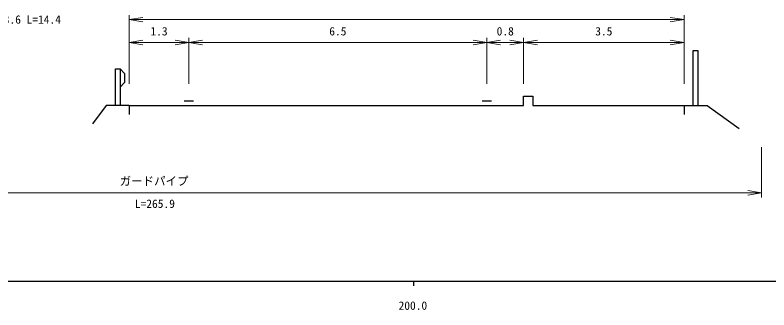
# Model space of a CAD drawing. Units: millimetres at full size, sheet at 1:1000, with parts at other scales. Extents: x 40000 to 680000, y 20000 to 380000.
# Drawn here: x 181093 to 345490, y 198715 to 263067 of the extents above; entities that cross this region are included whole.
import ezdxf
from ezdxf.enums import TextEntityAlignment as Align

# ---------------------------------------------------------------- set-up
doc = ezdxf.new("R2010")
doc.units = ezdxf.units.MM
doc.header["$LTSCALE"] = 1000
for name, color, linetype, lineweight in [('M-BGD', 7, 'Continuous', 25), ('M-STR-HTXT', 7, 'Continuous', 13), ('M-TTL-BAND', 7, 'Continuous', 25)]:
    doc.layers.add(name, color=color, linetype=linetype, lineweight=lineweight)
doc.styles.add('ＭＳ ゴシック', font='')
doc.styles.get('ＭＳ ゴシック').set_extended_font_data('MS Gothic')

# ---------------------------------------------------------------- blocks, each defined once
blk = doc.blocks.new('open_arrow')
at = {"color": 0, "linetype": 'Continuous', "lineweight": -2}
blk.add_lwpolyline([(7.5, 1.25), (0, 0), (7.5, -1.25)], dxfattribs=at)

msp = doc.modelspace()

# ---------------------------------------------------------------- linework, layer by layer
at = {"layer": 'M-BGD'}
for p, q in [((205986, 243347), (218986, 243347)), ((205986, 243347), (205986, 241347)), ((217986, 244347), (219986, 244347)), ((218986, 243347), (283986, 243347)), ((282986, 244347), (284986, 244347)), ((293986, 243347), (326986, 243347)), ((326986, 243347), (326986, 241347))]:
    msp.add_line(p, q, dxfattribs=at)
for points in [[(328986, 243347), (328986, 255347), (329986, 255347), (329986, 243347)], [(202986, 243347), (202986, 251347), (203986, 251347), (203986, 243347)], [(203986, 251347), (204986, 250347), (204986, 248347), (203986, 247347)], [(283986, 243347), (291986, 243347), (291986, 245347), (293986, 245347), (293986, 243347)], [(205986, 243347), (200986, 243347), (197986, 239347)], [(326986, 243347), (331986, 243347), (338986, 238347)]]:
    msp.add_lwpolyline(points, dxfattribs=at)
at = {"layer": 'M-STR-HTXT'}
for p, q in [((205986, 248067), (205986, 263067)), ((326986, 248067), (326986, 263067)), ((205986, 262067), (326986, 262067)), ((205986, 257067), (218986, 257067)), ((218986, 248067), (218986, 258067)), ((218986, 257067), (283986, 257067)), ((283986, 248067), (283986, 258067)), ((283986, 257067), (291986, 257067)), ((291986, 248067), (291986, 258067)), ((291986, 257067), (326986, 257067)), ((343872, 234256), (343872, 223256)), ((79167, 224256), (343872, 224256))]:
    msp.add_line(p, q, dxfattribs=at)
at = {"layer": 'M-TTL-BAND'}
for p, q in [((40000, 205000), (579000, 205000)), ((268000, 205000), (268000, 204000))]:
    msp.add_line(p, q, dxfattribs=at)

# ---------------------------------------------------------------- block references
at = {"layer": 'M-STR-HTXT', "xscale": 400, "yscale": 400}
for p in [(205986, 262067), (205986, 257067), (218986, 257067), (283986, 257067), (291986, 257067)]:
    msp.add_blockref('open_arrow', p, dxfattribs=at)
at = {"layer": 'M-STR-HTXT', "xscale": 400, "yscale": 400, "rotation": 180}
for p in [(326986, 262067), (218986, 257067), (283986, 257067), (291986, 257067), (326986, 257067), (343872, 224256)]:
    msp.add_blockref('open_arrow', p, dxfattribs=at)

# ---------------------------------------------------------------- texts
at = {"layer": 'M-STR-HTXT', "style": 'ＭＳ ゴシック'}
for s, p in [('H=3.1 W=3.6 L=14.4', (179869, 262097)), ('ガードパイプ', (211407, 226823))]:
    msp.add_text(s, height=1833, dxfattribs=at).set_placement(p, align=Align.MIDDLE_CENTER)
for s, p in [('1.3', (212486, 258067)), ('6.5', (251486, 258067)), ('0.8', (287986, 258067)), ('3.5', (309486, 258067)), ('L=265.9', (211585, 220431))]:
    msp.add_text(s, height=1833, dxfattribs=at).set_placement(p, align=Align.BOTTOM_CENTER)
at = {"layer": 'M-TTL-BAND', "style": 'ＭＳ ゴシック'}
msp.add_text('200.0', height=1833, dxfattribs=at).set_placement((267844, 198195), align=Align.BOTTOM_CENTER)

doc.saveas('drawing.dxf')
